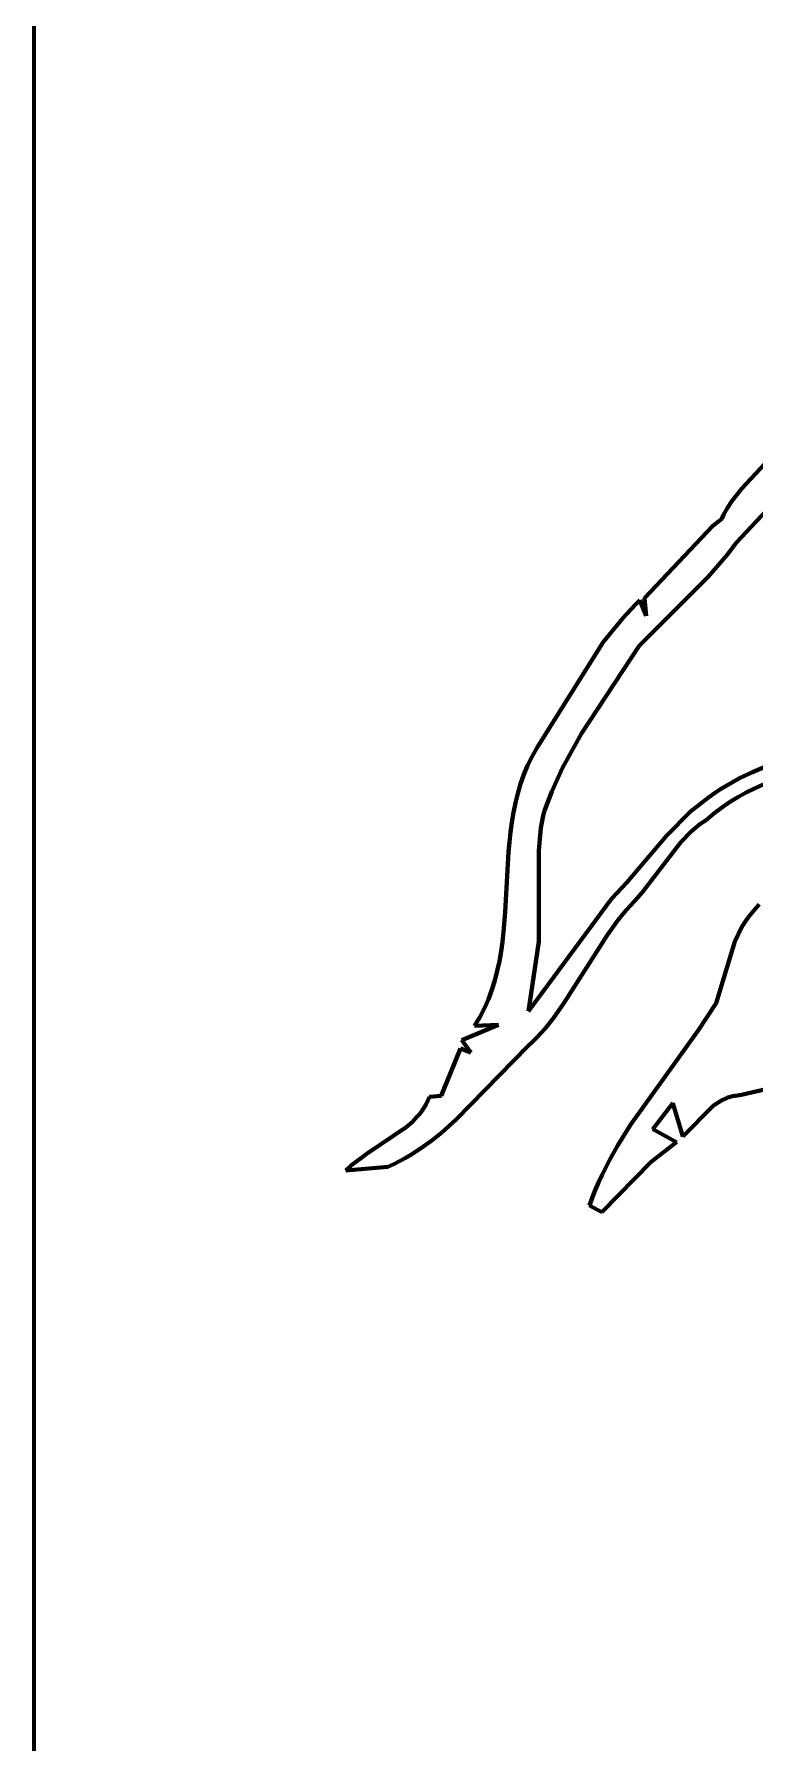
# Model space of a CAD drawing. Header units: millimetres. Extents: x 0 to 14.2, y 0 to 19.5.
# Drawn here: x 0 to 1.137, y 10.736 to 13.432 of the extents above; entities that cross this region are included whole.
import ezdxf

# ---------------------------------------------------------------- set-up
doc = ezdxf.new("R2010")
doc.units = ezdxf.units.MM
doc.layers.add('color#010101ff', color=7, linetype='CONTINUOUS', lineweight=100)
doc.layers.add('color#fdfdfdff', color=7, linetype='CONTINUOUS', lineweight=100)

msp = doc.modelspace()

# ---------------------------------------------------------------- linework, layer by layer
at = {"layer": 'color#010101ff'}
for p, q in [((1.2697, 12.803), (1.1074, 12.6295)), ((1.1166, 12.7153), (1.1736, 12.7767)), ((1.1007, 12.6953), (1.1166, 12.7153)), ((1.0877, 12.6734), (1.0937, 12.6847)), ((1.0937, 12.6847), (1.1007, 12.6953)), ((0.9629, 12.5421), (1.0708, 12.6563)), ((1.0708, 12.6563), (1.085, 12.6675)), ((1.085, 12.6675), (1.0877, 12.6734)), ((1.1074, 12.6295), (1.0937, 12.6108)), ((1.0937, 12.6108), (1.0633, 12.576)), ((1.0633, 12.576), (0.9543, 12.4668)), ((0.9486, 12.5322), (0.9556, 12.5391)), ((0.9556, 12.5391), (0.9657, 12.5144)), ((0.9657, 12.5144), (0.9629, 12.5421)), ((0.9286, 12.5106), (0.9486, 12.5322)), ((0.8978, 12.4725), (0.9286, 12.5106)), ((0.7934, 12.3063), (0.8978, 12.4725)), ((0.9543, 12.4668), (0.8634, 12.3288)), ((0.8634, 12.3288), (0.8336, 12.2746)), ((0.7855, 12.2924), (0.7934, 12.3063)), ((0.7725, 12.2637), (0.7785, 12.2782)), ((0.7785, 12.2782), (0.7855, 12.2924)), ((0.8336, 12.2746), (0.8165, 12.237)), ((1.1333, 12.2677), (1.1544, 12.2766)), ((0.7629, 12.2341), (0.7673, 12.249)), ((0.7673, 12.249), (0.7725, 12.2637)), ((1.0828, 12.2406), (1.0926, 12.2467)), ((1.0926, 12.2467), (1.1026, 12.2524)), ((1.1026, 12.2524), (1.1127, 12.2578)), ((1.1127, 12.2578), (1.1333, 12.2677)), ((1.15, 12.248), (1.1364, 12.2419)), ((0.7561, 12.2038), (0.7592, 12.2191)), ((0.7592, 12.2191), (0.7629, 12.2341)), ((0.8165, 12.237), (0.8055, 12.208)), ((1.0353, 12.2057), (1.0545, 12.2204)), ((1.0545, 12.2204), (1.0638, 12.2275)), ((1.0638, 12.2275), (1.0732, 12.2342)), ((1.0732, 12.2342), (1.0828, 12.2406)), ((1.097, 12.22), (1.0844, 12.2114)), ((1.1099, 12.2279), (1.097, 12.22)), ((1.123, 12.2352), (1.1099, 12.2279)), ((1.1364, 12.2419), (1.123, 12.2352)), ((0.7536, 12.1884), (0.7561, 12.2038)), ((0.8037, 12.201), (0.7995, 12.1798)), ((0.8055, 12.208), (0.8037, 12.201)), ((0.9975, 12.167), (1.0353, 12.2057)), ((1.0602, 12.192), (1.0502, 12.1853)), ((1.0722, 12.2021), (1.0602, 12.192)), ((1.0844, 12.2114), (1.0722, 12.2021)), ((0.7499, 12.1573), (0.7515, 12.1729)), ((0.7515, 12.1729), (0.7536, 12.1884)), ((0.7995, 12.1798), (0.796, 12.1441)), ((0.9351, 12.0933), (0.9975, 12.167)), ((1.0365, 12.1741), (1.0202, 12.1573)), ((1.0502, 12.1853), (1.0365, 12.1741)), ((0.7432, 12.0468), (0.7485, 12.1416)), ((0.7485, 12.1416), (0.7499, 12.1573)), ((0.796, 12.1441), (0.7963, 12.0004)), ((1.0202, 12.1573), (0.9594, 12.0774)), ((0.9108, 12.0677), (0.9351, 12.0933)), ((0.8114, 11.9327), (0.9108, 12.0677)), ((0.9474, 12.0644), (0.934, 12.0499)), ((0.9594, 12.0774), (0.9474, 12.0644)), ((1.1358, 12.0496), (1.1439, 12.0588)), ((0.7406, 12.0153), (0.7432, 12.0468)), ((0.9215, 12.0347), (0.9042, 12.0109)), ((0.934, 12.0499), (0.9215, 12.0347)), ((1.1162, 12.0232), (1.1247, 12.036)), ((1.1247, 12.036), (1.1279, 12.04)), ((1.1279, 12.04), (1.1358, 12.0496)), ((0.7366, 11.9843), (0.7388, 11.9998)), ((0.7388, 11.9998), (0.7406, 12.0153)), ((0.7963, 12.0004), (0.7797, 11.8903)), ((0.9042, 12.0109), (0.8358, 11.9027)), ((1.0761, 11.9032), (1.1052, 12.0005)), ((1.1052, 12.0005), (1.1162, 12.0232)), ((0.7339, 11.969), (0.7366, 11.9843)), ((0.7267, 11.9388), (0.7306, 11.9538)), ((0.7306, 11.9538), (0.7339, 11.969)), ((0.7166, 11.9093), (0.7221, 11.924)), ((0.7221, 11.924), (0.7267, 11.9388)), ((0.7797, 11.8903), (0.8114, 11.9327)), ((0.703, 11.8808), (0.7103, 11.895)), ((0.7103, 11.895), (0.7166, 11.9093)), ((0.8358, 11.9027), (0.8186, 11.8787)), ((1.0474, 11.8598), (1.0761, 11.9032)), ((0.6745, 11.8445), (0.7325, 11.869)), ((0.6948, 11.867), (0.703, 11.8808)), ((0.7325, 11.869), (0.6948, 11.867)), ((0.8186, 11.8787), (0.8064, 11.8634)), ((0.6887, 11.8249), (0.6745, 11.8445)), ((0.7862, 11.8418), (0.779, 11.835)), ((0.7932, 11.8488), (0.7862, 11.8418)), ((0.8064, 11.8634), (0.7932, 11.8488)), ((0.941, 11.7109), (1.0474, 11.8598)), ((0.6418, 11.7568), (0.6724, 11.8316)), ((0.779, 11.835), (0.6657, 11.7191)), ((0.6724, 11.8316), (0.6887, 11.8249)), ((1.1094, 11.7573), (1.1016, 11.7562)), ((1.1159, 11.7583), (1.1094, 11.7573)), ((1.154, 11.7673), (1.1159, 11.7583)), ((0.6083, 11.7285), (0.6119, 11.7334)), ((0.6119, 11.7334), (0.6153, 11.7384)), ((0.6153, 11.7384), (0.6184, 11.7437)), ((0.6184, 11.7437), (0.6212, 11.7493)), ((0.6212, 11.7493), (0.6237, 11.7552)), ((0.6237, 11.7552), (0.6418, 11.7568)), ((1.0075, 11.7451), (0.9762, 11.704)), ((1.0234, 11.6924), (1.0075, 11.7451)), ((1.0718, 11.7412), (1.0234, 11.6924)), ((1.0841, 11.7496), (1.0718, 11.7412)), ((1.0943, 11.7542), (1.0841, 11.7496)), ((1.1016, 11.7562), (1.0943, 11.7542)), ((0.5251, 11.6656), (0.587, 11.7072)), ((0.587, 11.7072), (0.5961, 11.7152)), ((0.5961, 11.7152), (0.6044, 11.7239)), ((0.6044, 11.7239), (0.6083, 11.7285)), ((0.6657, 11.7191), (0.643, 11.699)), ((0.9203, 11.6778), (0.941, 11.7109)), ((0.9762, 11.704), (1.0132, 11.6834)), ((0.6273, 11.6863), (0.6111, 11.6745)), ((0.643, 11.699), (0.6273, 11.6863)), ((0.9075, 11.6551), (0.9203, 11.6778)), ((1.0132, 11.6834), (0.9735, 11.6527)), ((0.5004, 11.6472), (0.5251, 11.6656)), ((0.5765, 11.6534), (0.5673, 11.6488)), ((0.5854, 11.6583), (0.5765, 11.6534)), ((0.5942, 11.6634), (0.5854, 11.6583)), ((0.6111, 11.6745), (0.5942, 11.6634)), ((0.9735, 11.6527), (0.8954, 11.5733)), ((0.8958, 11.6319), (0.9075, 11.6551)), ((0.4915, 11.6389), (0.5004, 11.6472)), ((0.558, 11.6444), (0.4915, 11.6389)), ((0.5673, 11.6488), (0.558, 11.6444)), ((0.8903, 11.6201), (0.8958, 11.6319)), ((0.8759, 11.5835), (0.8804, 11.5959)), ((0.8804, 11.5959), (0.8852, 11.6081)), ((0.8852, 11.6081), (0.8903, 11.6201)), ((0.8954, 11.5733), (0.8759, 11.5835))]:
    msp.add_line(p, q, dxfattribs=at)
at = {"layer": 'color#fdfdfdff'}
for p, q in [((0, 0), (0, 19.4722)), ((1.1074, 12.6295), (1.2697, 12.803)), ((1.1736, 12.7767), (1.1166, 12.7153)), ((1.1166, 12.7153), (1.1007, 12.6953)), ((1.0937, 12.6847), (1.0877, 12.6734)), ((1.1007, 12.6953), (1.0937, 12.6847)), ((1.0708, 12.6563), (0.9629, 12.5421)), ((1.085, 12.6675), (1.0708, 12.6563)), ((1.0877, 12.6734), (1.085, 12.6675)), ((1.0937, 12.6108), (1.1074, 12.6295)), ((1.0633, 12.576), (1.0937, 12.6108)), ((0.9543, 12.4668), (1.0633, 12.576)), ((0.9556, 12.5391), (0.9486, 12.5322)), ((0.9657, 12.5144), (0.9556, 12.5391)), ((0.9629, 12.5421), (0.9657, 12.5144)), ((0.9486, 12.5322), (0.9286, 12.5106)), ((0.9286, 12.5106), (0.8978, 12.4725)), ((0.8978, 12.4725), (0.7934, 12.3063)), ((0.8634, 12.3288), (0.9543, 12.4668)), ((0.8336, 12.2746), (0.8634, 12.3288)), ((0.7934, 12.3063), (0.7855, 12.2924)), ((0.7785, 12.2782), (0.7725, 12.2637)), ((0.7855, 12.2924), (0.7785, 12.2782)), ((0.8165, 12.237), (0.8336, 12.2746)), ((1.1544, 12.2766), (1.1333, 12.2677)), ((0.7673, 12.249), (0.7629, 12.2341)), ((0.7725, 12.2637), (0.7673, 12.249)), ((1.0926, 12.2467), (1.0828, 12.2406)), ((1.1026, 12.2524), (1.0926, 12.2467)), ((1.1127, 12.2578), (1.1026, 12.2524)), ((1.1333, 12.2677), (1.1127, 12.2578)), ((1.1364, 12.2419), (1.15, 12.248)), ((0.7592, 12.2191), (0.7561, 12.2038)), ((0.7629, 12.2341), (0.7592, 12.2191)), ((0.8055, 12.208), (0.8165, 12.237)), ((1.0545, 12.2204), (1.0353, 12.2057)), ((1.0638, 12.2275), (1.0545, 12.2204)), ((1.0732, 12.2342), (1.0638, 12.2275)), ((1.0828, 12.2406), (1.0732, 12.2342)), ((1.0844, 12.2114), (1.097, 12.22)), ((1.097, 12.22), (1.1099, 12.2279)), ((1.1099, 12.2279), (1.123, 12.2352)), ((1.123, 12.2352), (1.1364, 12.2419)), ((0.7561, 12.2038), (0.7536, 12.1884)), ((0.7995, 12.1798), (0.8037, 12.201)), ((0.8037, 12.201), (0.8055, 12.208)), ((1.0353, 12.2057), (0.9975, 12.167)), ((1.0502, 12.1853), (1.0602, 12.192)), ((1.0602, 12.192), (1.0722, 12.2021)), ((1.0722, 12.2021), (1.0844, 12.2114)), ((0.7515, 12.1729), (0.7499, 12.1573)), ((0.7536, 12.1884), (0.7515, 12.1729)), ((0.796, 12.1441), (0.7995, 12.1798)), ((0.9975, 12.167), (0.9351, 12.0933)), ((1.0202, 12.1573), (1.0365, 12.1741)), ((1.0365, 12.1741), (1.0502, 12.1853)), ((0.7485, 12.1416), (0.7432, 12.0468)), ((0.7499, 12.1573), (0.7485, 12.1416)), ((0.7963, 12.0004), (0.796, 12.1441)), ((0.9594, 12.0774), (1.0202, 12.1573)), ((0.9351, 12.0933), (0.9108, 12.0677)), ((0.9108, 12.0677), (0.8114, 11.9327)), ((0.934, 12.0499), (0.9474, 12.0644)), ((0.9474, 12.0644), (0.9594, 12.0774)), ((1.1439, 12.0588), (1.1358, 12.0496)), ((0.7432, 12.0468), (0.7406, 12.0153)), ((0.9042, 12.0109), (0.9215, 12.0347)), ((0.9215, 12.0347), (0.934, 12.0499)), ((1.1247, 12.036), (1.1162, 12.0232)), ((1.1279, 12.04), (1.1247, 12.036)), ((1.1358, 12.0496), (1.1279, 12.04)), ((0.7388, 11.9998), (0.7366, 11.9843)), ((0.7406, 12.0153), (0.7388, 11.9998)), ((0.7797, 11.8903), (0.7963, 12.0004)), ((0.8358, 11.9027), (0.9042, 12.0109)), ((1.1052, 12.0005), (1.0761, 11.9032)), ((1.1162, 12.0232), (1.1052, 12.0005)), ((0.7366, 11.9843), (0.7339, 11.969)), ((0.7306, 11.9538), (0.7267, 11.9388)), ((0.7339, 11.969), (0.7306, 11.9538)), ((0.7221, 11.924), (0.7166, 11.9093)), ((0.7267, 11.9388), (0.7221, 11.924)), ((0.8114, 11.9327), (0.7797, 11.8903)), ((0.7103, 11.895), (0.703, 11.8808)), ((0.7166, 11.9093), (0.7103, 11.895)), ((0.8186, 11.8787), (0.8358, 11.9027)), ((1.0761, 11.9032), (1.0474, 11.8598)), ((0.7325, 11.869), (0.6745, 11.8445)), ((0.703, 11.8808), (0.6948, 11.867)), ((0.6948, 11.867), (0.7325, 11.869)), ((0.8064, 11.8634), (0.8186, 11.8787)), ((0.6745, 11.8445), (0.6887, 11.8249)), ((0.779, 11.835), (0.7862, 11.8418)), ((0.7862, 11.8418), (0.7932, 11.8488)), ((0.7932, 11.8488), (0.8064, 11.8634)), ((1.0474, 11.8598), (0.941, 11.7109)), ((0.6724, 11.8316), (0.6418, 11.7568)), ((0.6657, 11.7191), (0.779, 11.835)), ((0.6887, 11.8249), (0.6724, 11.8316)), ((1.1016, 11.7562), (1.1094, 11.7573)), ((1.1094, 11.7573), (1.1159, 11.7583)), ((1.1159, 11.7583), (1.154, 11.7673)), ((0.6119, 11.7334), (0.6083, 11.7285)), ((0.6153, 11.7384), (0.6119, 11.7334)), ((0.6184, 11.7437), (0.6153, 11.7384)), ((0.6212, 11.7493), (0.6184, 11.7437)), ((0.6237, 11.7552), (0.6212, 11.7493)), ((0.6418, 11.7568), (0.6237, 11.7552)), ((0.9762, 11.704), (1.0075, 11.7451)), ((1.0075, 11.7451), (1.0234, 11.6924)), ((1.0234, 11.6924), (1.0718, 11.7412)), ((1.0718, 11.7412), (1.0841, 11.7496)), ((1.0841, 11.7496), (1.0943, 11.7542)), ((1.0943, 11.7542), (1.1016, 11.7562)), ((0.587, 11.7072), (0.5251, 11.6656)), ((0.5961, 11.7152), (0.587, 11.7072)), ((0.6044, 11.7239), (0.5961, 11.7152)), ((0.6083, 11.7285), (0.6044, 11.7239)), ((0.643, 11.699), (0.6657, 11.7191)), ((0.941, 11.7109), (0.9203, 11.6778)), ((1.0132, 11.6834), (0.9762, 11.704)), ((0.6111, 11.6745), (0.6273, 11.6863)), ((0.6273, 11.6863), (0.643, 11.699)), ((0.9203, 11.6778), (0.9075, 11.6551)), ((0.9735, 11.6527), (1.0132, 11.6834)), ((0.5251, 11.6656), (0.5004, 11.6472)), ((0.5673, 11.6488), (0.5765, 11.6534)), ((0.5765, 11.6534), (0.5854, 11.6583)), ((0.5854, 11.6583), (0.5942, 11.6634)), ((0.5942, 11.6634), (0.6111, 11.6745)), ((0.8954, 11.5733), (0.9735, 11.6527)), ((0.9075, 11.6551), (0.8958, 11.6319)), ((0.5004, 11.6472), (0.4915, 11.6389)), ((0.4915, 11.6389), (0.558, 11.6444)), ((0.558, 11.6444), (0.5673, 11.6488)), ((0.8958, 11.6319), (0.8903, 11.6201)), ((0.8804, 11.5959), (0.8759, 11.5835)), ((0.8852, 11.6081), (0.8804, 11.5959)), ((0.8903, 11.6201), (0.8852, 11.6081)), ((0.8759, 11.5835), (0.8954, 11.5733))]:
    msp.add_line(p, q, dxfattribs=at)

doc.saveas('drawing.dxf')
